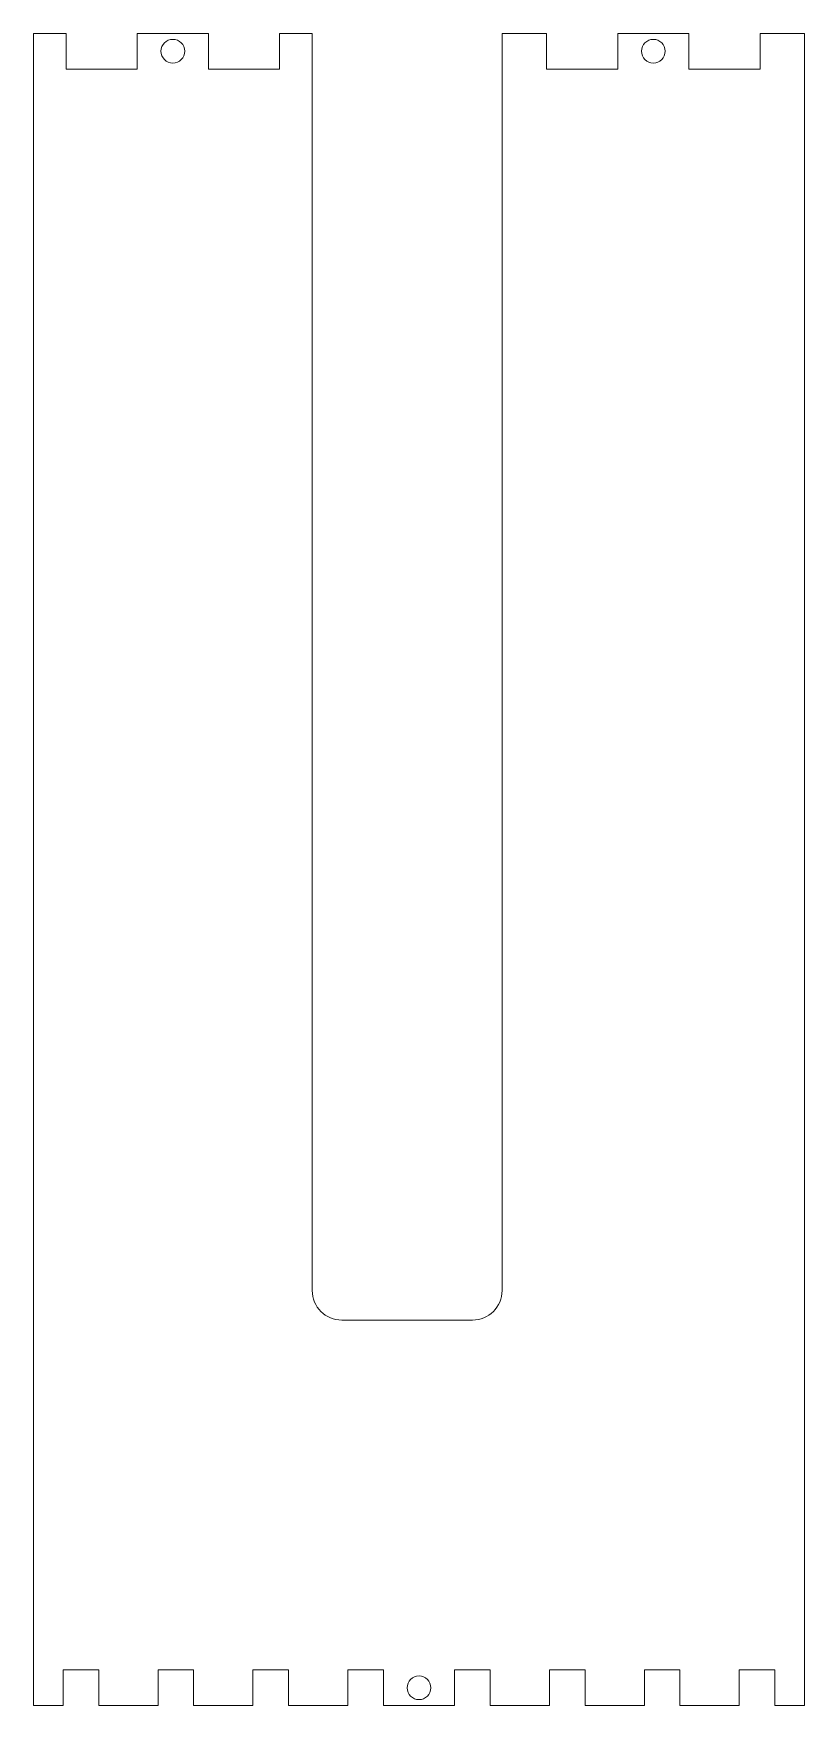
# Model space of a CAD drawing. Header units: millimetres. Extents: x -47 to 83, y -232 to 50.
import ezdxf

# ---------------------------------------------------------------- set-up
doc = ezdxf.new("R2010")
doc.units = ezdxf.units.MM

msp = doc.modelspace()

# ---------------------------------------------------------------- linework, layer by layer
at = {"color": 7, "linetype": 'Continuous', "lineweight": 15}
for p, q in [((-41.04, 49.72), (-46.54, 49.72)), ((-46.54, 49.72), (-46.54, -232.28)), ((-41.04, 49.72), (-41.04, 43.72)), ((-29.04, 43.72), (-29.04, 49.72)), ((-17.04, 49.72), (-29.04, 49.72)), ((-17.04, 49.72), (-17.04, 43.72)), ((-5.04, 43.72), (-5.04, 49.72)), ((0.46, 49.72), (-5.04, 49.72)), ((0.46, 49.72), (0.46, -162.28)), ((32.46, -162.28), (32.46, 49.72)), ((39.96, 49.72), (32.46, 49.72)), ((39.96, 49.72), (39.96, 43.72)), ((51.96, 43.72), (51.96, 49.72)), ((63.96, 49.72), (51.96, 49.72)), ((63.96, 49.72), (63.96, 43.72)), ((75.96, 43.72), (75.96, 49.72)), ((83.46, 49.72), (75.96, 49.72)), ((83.46, -232.28), (83.46, 49.72)), ((-41.04, 43.72), (-29.04, 43.72)), ((-17.04, 43.72), (-5.04, 43.72)), ((39.96, 43.72), (51.96, 43.72)), ((63.96, 43.72), (75.96, 43.72)), ((5.46, -167.28), (27.46, -167.28)), ((-35.54, -226.28), (-41.54, -226.28)), ((-41.54, -226.28), (-41.54, -232.28)), ((-35.54, -232.28), (-35.54, -226.28)), ((-19.54, -226.28), (-25.54, -226.28)), ((-25.54, -226.28), (-25.54, -232.28)), ((-19.54, -232.28), (-19.54, -226.28)), ((-3.54, -226.28), (-9.54, -226.28)), ((-9.54, -226.28), (-9.54, -232.28)), ((-3.54, -232.28), (-3.54, -226.28)), ((12.46, -226.28), (6.46, -226.28)), ((6.46, -226.28), (6.46, -232.28)), ((12.46, -232.28), (12.46, -226.28)), ((30.46, -226.28), (24.46, -226.28)), ((24.46, -226.28), (24.46, -232.28)), ((30.46, -232.28), (30.46, -226.28)), ((46.46, -226.28), (40.46, -226.28)), ((40.46, -226.28), (40.46, -232.28)), ((46.46, -232.28), (46.46, -226.28)), ((62.46, -226.28), (56.46, -226.28)), ((56.46, -226.28), (56.46, -232.28)), ((62.46, -232.28), (62.46, -226.28)), ((78.46, -226.28), (72.46, -226.28)), ((72.46, -226.28), (72.46, -232.28)), ((78.46, -232.28), (78.46, -226.28)), ((-46.54, -232.28), (-41.54, -232.28)), ((-35.54, -232.28), (-25.54, -232.28)), ((-19.54, -232.28), (-9.54, -232.28)), ((-3.54, -232.28), (6.46, -232.28)), ((12.46, -232.28), (24.46, -232.28)), ((30.46, -232.28), (40.46, -232.28)), ((46.46, -232.28), (56.46, -232.28)), ((62.46, -232.28), (72.46, -232.28)), ((78.46, -232.28), (83.46, -232.28))]:
    msp.add_line(p, q, dxfattribs=at)
for centre in [(-23.04, 46.72), (57.96, 46.72), (18.46, -229.28)]:
    msp.add_circle(centre, 2, dxfattribs=at)
for centre, start, end in [((5.46, -162.28), 180, 270), ((27.46, -162.28), 270, 0)]:
    msp.add_arc(centre, 5, start, end, dxfattribs=at)

doc.saveas('drawing.dxf')
